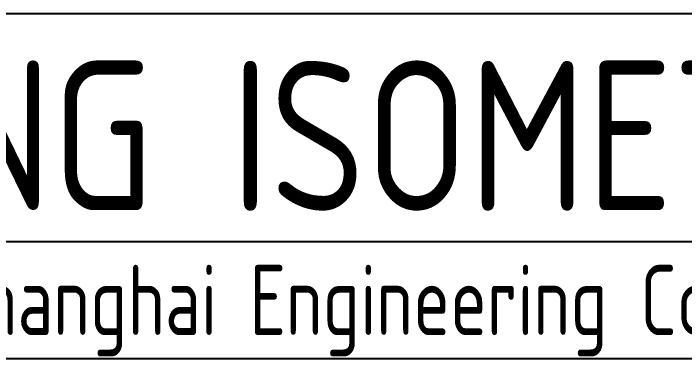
# Model space of a CAD drawing. Extents: x 0 to 594, y 0 to 420.
# Drawn here: x 435.17 to 463.87, y 35.07 to 49.82 of the extents above; entities that cross this region are included whole.
import ezdxf
from ezdxf.enums import TextEntityAlignment as Align

# ---------------------------------------------------------------- set-up
doc = ezdxf.new("R2010")
doc.units = 0
doc.header["$MEASUREMENT"] = 0
doc.linetypes.add('BORDER_2012_SLN$0$8001.Solid', pattern=[0])
doc.layers.add('BORDER_2012_SLN$0$2', color=7, linetype='Continuous')
doc.layers.add('BORDER_2012_SLN$0$BG_Level_1', color=7, linetype='BORDER_2012_SLN$0$8001.Solid', lineweight=25)
doc.styles.add('BORDER_2012_SLN$0$GOST type A', font='GOST type A')
doc.styles.add('BORDER_2012_SLN$0$GOSTtypeA', font='')
doc.styles.get('BORDER_2012_SLN$0$GOSTtypeA').set_extended_font_data('GOST type A')

# ---------------------------------------------------------------- blocks, each defined once
blk = doc.blocks.new('BORDER_2012_SLN')
at = {"layer": 'BORDER_2012_SLN$0$2'}
for p, q in [((402.905, 49.817), (588.6, 49.817)), ((402.905, 40.067), (588.6, 40.067)), ((402.905, 35.067), (491.985, 35.067))]:
    blk.add_line(p, q, dxfattribs=at)
at = {"layer": 'BORDER_2012_SLN$0$2', "style": 'BORDER_2012_SLN$0$GOSTtypeA', "width": 0.9}
blk.add_text('Sinopec Shanghai Engineering Co.,LTD ', height=3, dxfattribs=at).set_placement((446.81, 36.067), align=Align.CENTER)
at = {"layer": 'BORDER_2012_SLN$0$BG_Level_1', "color": 7, "style": 'BORDER_2012_SLN$0$GOST type A'}
blk.add_text('PIPING ISOMETRIC', height=6.4, dxfattribs=at).set_placement((420.547, 41.388))

msp = doc.modelspace()

# ---------------------------------------------------------------- block references
at = {"linetype": 'Continuous'}
msp.add_blockref('BORDER_2012_SLN', (0, 0), dxfattribs=at)

doc.saveas('drawing.dxf')
